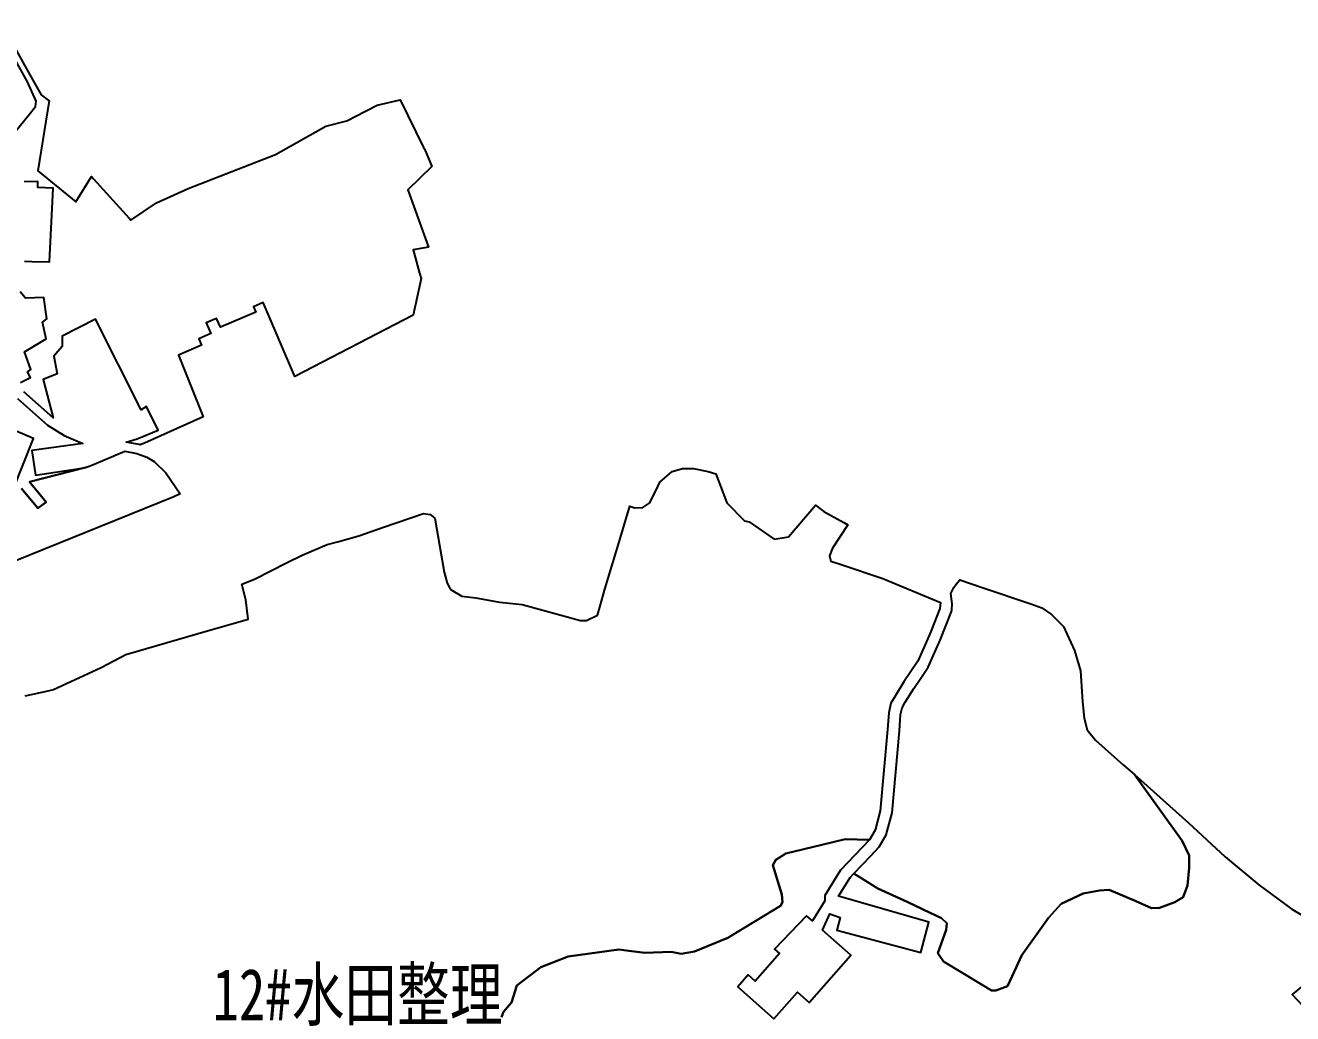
# Model space of a CAD drawing. Header units: millimetres. Extents: x 35444746 to 35449000, y 3482000 to 3488437.
# Drawn here: x 35445721.7 to 35446090.3, y 3485738.3 to 3486025.9 of the extents above; entities that cross this region are included whole.
import ezdxf
from ezdxf.enums import TextEntityAlignment as Align

# ---------------------------------------------------------------- set-up
doc = ezdxf.new("R2010")
doc.units = ezdxf.units.MM
for name, color, linetype, true_color in [('0203.02旱地整理', 9, 'Continuous', 0x808080), ('0204.01水田整理标注', 7, 'Continuous', 0xffffff), ('0204.02水田整理', 9, 'Continuous', 0x808080)]:
    doc.layers.add(name, color=color, linetype=linetype, true_color=true_color)
doc.styles.add('宋体', font='')
doc.styles.get('宋体').set_extended_font_data('SimSun')

msp = doc.modelspace()

# ---------------------------------------------------------------- linework, layer by layer
at = {"layer": '0203.02旱地整理', "color": 41}
for points in [[(35445715.068, 3486025.897), (35445723.088, 3486011.477), (35445726.342, 3486005.663), (35445728.373, 3486004.155), (35445728.634, 3486004.01), (35445725.422058, 3485983.557369), (35445736.420902, 3485974.502081), (35445740.990139, 3485981.923915), (35445741.615007, 3485981.233007), (35445751.960797, 3485969.793817), (35445752.455828, 3485969.24619), (35445759.90784, 3485974.296236), (35445769.128208, 3485978.424535), (35445794.543927, 3485988.321188), (35445809.153712, 3485996.596837), (35445815.230995, 3485998.133021), (35445820.68809, 3486000.950827), (35445824.08488, 3486002.704938), (35445830.77201, 3486004.199954), (35445837.548111, 3485990.391054), (35445837.787112, 3485989.992067), (35445839.999, 3485984.871), (35445832.978, 3485978.034), (35445839.002, 3485961.39), (35445834.579, 3485960.618), (35445836.426, 3485953.808), (35445836.842, 3485952.275), (35445834.532, 3485941.583), (35445800.168, 3485923.735), (35445790.895, 3485945.214), (35445788.09, 3485944.003), (35445788.761, 3485942.444), (35445778.484, 3485938.049), (35445777.382, 3485940.628), (35445774.383, 3485939.346), (35445775.728, 3485936.204), (35445772.19, 3485934.69), (35445772.987, 3485932.833), (35445766.255, 3485929.951), (35445773.497, 3485911.977), (35445756.357, 3485904.325), (35445755.096, 3485903.809), (35445754.84, 3485903.898), (35445751.056, 3485904.662), (35445754.252, 3485905.552), (35445760.34, 3485908.077), (35445757.01, 3485914.969), (35445755.43, 3485913.982), (35445742.197, 3485940.356), (35445732.432, 3485935.421), (35445732.444, 3485932.465), (35445730.017, 3485929.659), (35445731.003, 3485924.503), (35445726.907, 3485922.834), (35445729.837, 3485911.704), (35445721.329, 3485919.287)], [(35445715.068, 3486025.897), (35445723.088, 3486011.477), (35445726.342, 3486005.663), (35445728.373, 3486004.155), (35445728.634, 3486004.01), (35445725.422058, 3485983.557369), (35445736.420902, 3485974.502081), (35445740.990139, 3485981.923915), (35445741.615007, 3485981.233007), (35445751.960797, 3485969.793817), (35445752.455828, 3485969.24619), (35445759.90784, 3485974.296236), (35445769.128208, 3485978.424535), (35445794.543927, 3485988.321188), (35445809.153712, 3485996.596837), (35445815.230995, 3485998.133021), (35445820.68809, 3486000.950827), (35445824.08488, 3486002.704938), (35445830.77201, 3486004.199954), (35445837.548111, 3485990.391054), (35445837.787112, 3485989.992067), (35445839.999, 3485984.871), (35445832.978, 3485978.034), (35445839.002, 3485961.39), (35445834.579, 3485960.618), (35445836.426, 3485953.808), (35445836.842, 3485952.275), (35445834.532, 3485941.583), (35445800.168, 3485923.735), (35445790.895, 3485945.214), (35445788.09, 3485944.003), (35445788.761, 3485942.444), (35445778.484, 3485938.049), (35445777.382, 3485940.628), (35445774.383, 3485939.346), (35445775.728, 3485936.204), (35445772.19, 3485934.69), (35445772.987, 3485932.833), (35445766.255, 3485929.951), (35445773.497, 3485911.977), (35445756.357, 3485904.325), (35445755.096, 3485903.809), (35445754.84, 3485903.898), (35445751.056, 3485904.662), (35445754.252, 3485905.552), (35445760.34, 3485908.077), (35445757.01, 3485914.969), (35445755.43, 3485913.982), (35445742.197, 3485940.356), (35445732.432, 3485935.421), (35445732.444, 3485932.465), (35445730.017, 3485929.659), (35445731.003, 3485924.503), (35445726.907, 3485922.834), (35445729.837, 3485911.704), (35445721.329, 3485919.287)], [(35445715.82, 3485991.264), (35445722.815, 3486000), (35445724.654, 3486002.297), (35445724.887, 3486003.808), (35445722.332, 3486009.502), (35445715.484, 3486021.908)], [(35445715.82, 3485991.264), (35445722.815, 3486000), (35445724.654, 3486002.297), (35445724.887, 3486003.808), (35445722.332, 3486009.502), (35445715.484, 3486021.908)], [(35445721.468, 3485957.292), (35445723.603, 3485957.226), (35445728.727, 3485957.067), (35445729.883, 3485978.499), (35445725.336, 3485978.746), (35445725.376, 3485980.428), (35445721.408, 3485980.332)], [(35445721.468, 3485957.292), (35445723.603, 3485957.226), (35445728.727, 3485957.067), (35445729.883, 3485978.499), (35445725.336, 3485978.746), (35445725.376, 3485980.428), (35445721.408, 3485980.332)], [(35445720.314, 3485921.97), (35445723.205, 3485923.415), (35445722.352, 3485925.06), (35445723.356, 3485925.792), (35445721.516, 3485930.905), (35445727.845, 3485934.703), (35445726.718, 3485939.52), (35445727.966, 3485940.53), (35445727.161, 3485946.748), (35445721.748, 3485946.52), (35445720.236, 3485948.372)], [(35445720.314, 3485921.97), (35445723.205, 3485923.415), (35445722.352, 3485925.06), (35445723.356, 3485925.792), (35445721.516, 3485930.905), (35445727.845, 3485934.703), (35445726.718, 3485939.52), (35445727.966, 3485940.53), (35445727.161, 3485946.748), (35445721.748, 3485946.52), (35445720.236, 3485948.372)], [(35445719.503, 3485917.3), (35445728.219, 3485909.53), (35445733.085, 3485906.539), (35445738.449, 3485904.206), (35445723.613, 3485902.184), (35445724.706, 3485894.975), (35445737.57, 3485896.976), (35445739.289, 3485897.244), (35445722.948, 3485893.08), (35445723.372, 3485892.561), (35445727.78, 3485887.177), (35445725.414, 3485885.387), (35445720.658, 3485891.091)], [(35445719.503, 3485917.3), (35445728.219, 3485909.53), (35445733.085, 3485906.539), (35445738.449, 3485904.206), (35445723.613, 3485902.184), (35445724.706, 3485894.975), (35445737.57, 3485896.976), (35445739.289, 3485897.244), (35445722.948, 3485893.08), (35445723.372, 3485892.561), (35445727.78, 3485887.177), (35445725.414, 3485885.387), (35445720.658, 3485891.091)], [(35445718.300003, 3485891.03), (35445724.077094, 3485905.705283), (35445715.871574, 3485909.191449)], [(35445718.300003, 3485891.03), (35445724.077094, 3485905.705283), (35445715.871574, 3485909.191449)], [(35445720.658, 3485891.091), (35445725.414, 3485885.387), (35445727.78, 3485887.177), (35445723.372, 3485892.561), (35445722.948, 3485893.08), (35445739.289, 3485897.244), (35445741.064, 3485897.916), (35445750.645, 3485901.99), (35445754.129, 3485901.288), (35445757.061, 3485900.276), (35445759.177, 3485899.025), (35445762.559, 3485895.649), (35445766.744, 3485889.542), (35445764.897, 3485888.667), (35445709.98, 3485866.451)], [(35445720.658, 3485891.091), (35445725.414, 3485885.387), (35445727.78, 3485887.177), (35445723.372, 3485892.561), (35445722.948, 3485893.08), (35445739.289, 3485897.244), (35445741.064, 3485897.916), (35445750.645, 3485901.99), (35445754.129, 3485901.288), (35445757.061, 3485900.276), (35445759.177, 3485899.025), (35445762.559, 3485895.649), (35445766.744, 3485889.542), (35445764.897, 3485888.667), (35445709.98, 3485866.451)], [(35445860.218, 3485737.323), (35445860.784, 3485738.841), (35445863.161, 3485741.587), (35445864.726, 3485746.556), (35445871.694, 3485751.89), (35445879.612, 3485755), (35445894.374, 3485756.978), (35445898.074, 3485756.518), (35445901.913, 3485756.041), (35445909.622, 3485756.297), (35445912.495, 3485755.778), (35445916.368, 3485756.406), (35445926.06, 3485760.38), (35445941.383, 3485769.736), (35445941.993, 3485770.728), (35445941.76, 3485773.026), (35445939.11, 3485781.533), (35445940.049, 3485783.048), (35445942.9, 3485784.974), (35445953.345, 3485787.462), (35445960.226, 3485789.1), (35445967.276, 3485788.933), (35445958.848, 3485780.083), (35445954.274, 3485772.717), (35445954.22, 3485771.139), (35445950.692, 3485765.347), (35445948.97, 3485766.768), (35445939.622, 3485757.102), (35445941.084, 3485755.856), (35445933.986, 3485747.82), (35445931.991, 3485749.584), (35445928.924, 3485746.113), (35445939.44, 3485736.821), (35445946.344, 3485744.633), (35445949.755, 3485741.618), (35445961.874, 3485755.334), (35445953.626, 3485762.619), (35445955.691, 3485767.356), (35445958.721, 3485766.34), (35445957.712, 3485762.598), (35445982.216, 3485756.149), (35445984.48, 3485764.993), (35445958.25, 3485772.528), (35445961.613, 3485777.944), (35445962.684, 3485779.068), (35445969.68, 3485774.776), (35445978.232, 3485770.85), (35445984.862, 3485767.714), (35445988.197, 3485766.136), (35445989.721, 3485764.699), (35445989.58, 3485762.764), (35445987.13, 3485755.919), (35445988.768, 3485753.551), (35446000, 3485746.684), (35446002.714, 3485745.025), (35446003.95, 3485745.083), (35446007.398, 3485746.334), (35446008.736, 3485749.231), (35446011.547, 3485755.318), (35446019.282, 3485766.246), (35446023.01, 3485770.261), (35446029.356, 3485773.317), (35446034.182, 3485774.159), (35446036.949, 3485774.409), (35446044.503, 3485771.188), (35446049.284, 3485769.071), (35446051.622, 3485769.078), (35446056.026, 3485770.744), (35446058.503, 3485772.268), (35446059.746, 3485775.579), (35446060.193, 3485780.788), (35446060.226, 3485784.347), (35446058.165, 3485788.62), (35446044.297, 3485807.878), (35446060.028, 3485793.857), (35446070.716, 3485783.987), (35446080.491, 3485775.852), (35446090.1, 3485768.743), (35446090.279, 3485768.611), (35446101.352, 3485762.081)], [(35445860.218, 3485737.323), (35445860.784, 3485738.841), (35445863.161, 3485741.587), (35445864.726, 3485746.556), (35445871.694, 3485751.89), (35445879.612, 3485755), (35445894.374, 3485756.978), (35445898.074, 3485756.518), (35445901.913, 3485756.041), (35445909.622, 3485756.297), (35445912.495, 3485755.778), (35445916.368, 3485756.406), (35445926.06, 3485760.38), (35445941.383, 3485769.736), (35445941.993, 3485770.728), (35445941.76, 3485773.026), (35445939.11, 3485781.533), (35445940.049, 3485783.048), (35445942.9, 3485784.974), (35445953.345, 3485787.462), (35445960.226, 3485789.1), (35445967.276, 3485788.933), (35445958.848, 3485780.083), (35445954.274, 3485772.717), (35445954.22, 3485771.139), (35445950.692, 3485765.347), (35445948.97, 3485766.768), (35445939.622, 3485757.102), (35445941.084, 3485755.856), (35445933.986, 3485747.82), (35445931.991, 3485749.584), (35445928.924, 3485746.113), (35445939.44, 3485736.821), (35445946.344, 3485744.633), (35445949.755, 3485741.618), (35445961.874, 3485755.334), (35445953.626, 3485762.619), (35445955.691, 3485767.356), (35445958.721, 3485766.34), (35445957.712, 3485762.598), (35445982.216, 3485756.149), (35445984.48, 3485764.993), (35445958.25, 3485772.528), (35445961.613, 3485777.944), (35445962.684, 3485779.068), (35445969.68, 3485774.776), (35445978.232, 3485770.85), (35445984.862, 3485767.714), (35445988.197, 3485766.136), (35445989.721, 3485764.699), (35445989.58, 3485762.764), (35445987.13, 3485755.919), (35445988.768, 3485753.551), (35446000, 3485746.684), (35446002.714, 3485745.025), (35446003.95, 3485745.083), (35446007.398, 3485746.334), (35446008.736, 3485749.231), (35446011.547, 3485755.318), (35446019.282, 3485766.246), (35446023.01, 3485770.261), (35446029.356, 3485773.317), (35446034.182, 3485774.159), (35446036.949, 3485774.409), (35446044.503, 3485771.188), (35446049.284, 3485769.071), (35446051.622, 3485769.078), (35446056.026, 3485770.744), (35446058.503, 3485772.268), (35446059.746, 3485775.579), (35446060.193, 3485780.788), (35446060.226, 3485784.347), (35446058.165, 3485788.62), (35446044.297, 3485807.878), (35446060.028, 3485793.857), (35446070.716, 3485783.987), (35446080.491, 3485775.852), (35446090.1, 3485768.743), (35446090.279, 3485768.611), (35446101.352, 3485762.081)], [(35446100.276, 3485752.203), (35446090.193, 3485743.928), (35446094.702, 3485739.099)], [(35446100.276, 3485752.203), (35446090.193, 3485743.928), (35446094.702, 3485739.099)]]:
    msp.add_lwpolyline(points, dxfattribs=at)
at = {"layer": '0204.02水田整理', "color": 51}
msp.add_lwpolyline([(35445721.696, 3485830.809), (35445728.414, 3485832.288), (35445729.948, 3485832.625), (35445743.797, 3485839.055), (35445750.931, 3485842.829), (35445772.053, 3485848.977), (35445786.563, 3485853.091), (35445785.887, 3485858.778), (35445784.739, 3485863.288), (35445788.44, 3485864.747), (35445797.742, 3485869.46), (35445802.247, 3485871.743), (35445809.495, 3485874.796), (35445812.494, 3485875.63), (35445818.714, 3485877.36), (35445825.953, 3485879.848), (35445837.549, 3485883.835), (35445839.526, 3485883.579), (35445840.795, 3485882.515), (35445843.54, 3485866.787), (35445844.425, 3485863.618), (35445845.098, 3485862.318), (35445845.555, 3485861.613), (35445848.679, 3485859.829), (35445852.749, 3485859.315), (35445859.606, 3485858.068), (35445864.414, 3485857.588), (35445866.238, 3485857.406), (35445883.211, 3485852.745), (35445884.955, 3485852.724), (35445888.114, 3485854.314), (35445888.79, 3485856.646), (35445890.297, 3485861.846), (35445894.242, 3485874.901), (35445897.581, 3485885.951), (35445899.02, 3485885.536), (35445901.337, 3485885.624), (35445903.321, 3485886.989), (35445905.677, 3485891.742), (35445906.286, 3485892.97), (35445909.912, 3485896.05), (35445912.834, 3485896.987), (35445916.038, 3485896.924), (35445920.306, 3485896.064), (35445922.59, 3485895.362), (35445925.759, 3485886.961), (35445930.944, 3485881.731), (35445932.273, 3485881.474), (35445939.497, 3485876.419), (35445943.667, 3485877.062), (35445951.552, 3485886.28), (35445953.977, 3485884.395), (35445959.759, 3485881.264), (35445960.982, 3485880.531), (35445956.482, 3485873.756), (35445955.647, 3485871.572), (35445956.046, 3485869.973), (35445959.015, 3485868.985), (35445971.156, 3485864.946), (35445987.878, 3485857.931), (35445987.709, 3485856.178), (35445985.281, 3485849.973), (35445984.64, 3485848.334), (35445981.321, 3485840.85), (35445977.225, 3485834.848), (35445974.692, 3485830.708), (35445973.475, 3485828.638), (35445972.846, 3485825.866), (35445972.517, 3485820.968), (35445970.406, 3485797.381), (35445968.897, 3485791.712), (35445967.276, 3485788.933), (35445960.226, 3485789.1), (35445953.345, 3485787.462), (35445942.9, 3485784.974), (35445940.049, 3485783.048), (35445939.11, 3485781.533), (35445941.76, 3485773.026), (35445941.993, 3485770.728), (35445941.383, 3485769.736), (35445926.06, 3485760.38), (35445916.368, 3485756.406), (35445912.495, 3485755.778), (35445909.622, 3485756.297), (35445901.913, 3485756.041), (35445898.074, 3485756.518), (35445894.374, 3485756.978), (35445879.612, 3485755), (35445871.694, 3485751.89), (35445864.726, 3485746.556), (35445863.161, 3485741.587), (35445860.784, 3485738.841), (35445860.218, 3485737.323)], dxfattribs=at)
msp.add_lwpolyline([(35446044.297, 3485807.878), (35446058.165, 3485788.62), (35446060.226, 3485784.347), (35446060.193, 3485780.788), (35446059.746, 3485775.579), (35446058.503, 3485772.268), (35446056.026, 3485770.744), (35446051.622, 3485769.078), (35446049.284, 3485769.071), (35446044.503, 3485771.188), (35446036.949, 3485774.409), (35446034.182, 3485774.159), (35446029.356, 3485773.317), (35446023.01, 3485770.261), (35446019.282, 3485766.246), (35446011.547, 3485755.318), (35446008.736, 3485749.231), (35446007.398, 3485746.334), (35446003.95, 3485745.083), (35446002.714, 3485745.025), (35446000, 3485746.684), (35445988.768, 3485753.551), (35445987.13, 3485755.919), (35445989.58, 3485762.764), (35445989.721, 3485764.699), (35445988.197, 3485766.136), (35445984.862, 3485767.714), (35445978.232, 3485770.85), (35445969.68, 3485774.776), (35445962.684, 3485779.068), (35445967.647, 3485784.28), (35445970.075, 3485786.83), (35445972.136, 3485790.365), (35445973.842, 3485796.774), (35445975.98, 3485820.658), (35445976.291, 3485825.363), (35445976.74, 3485827.345), (35445977.668, 3485828.924), (35445980.14, 3485832.963), (35445982.398, 3485836.271), (35445984.365, 3485839.155), (35445987.844, 3485846.998), (35445991.117, 3485855.364), (35445991.163, 3485855.84), (35445991.332, 3485857.598), (35445990.925, 3485860.536), (35445991.737, 3485862.305), (35445992.441, 3485863.284), (35445993.544, 3485864.556), (35446000, 3485862.292), (35446014.146, 3485857.548), (35446017.376, 3485856.382), (35446020.198, 3485854.495), (35446023.686, 3485850.96), (35446026.902, 3485844.037), (35446028.654, 3485838.05), (35446029.218, 3485829.086), (35446029.678, 3485824.347), (35446030.549, 3485820.933), (35446033.002, 3485817.87), (35446041.167, 3485810.668)], close=True, dxfattribs=at)

# ---------------------------------------------------------------- texts
at = {"layer": '0204.01水田整理标注', "color": 51, "style": '宋体', "width": 0.75}
msp.add_text('12#水田整理', height=15, dxfattribs=at).set_placement((35445818.375831, 3485744.18802, -2182.379232), align=Align.MIDDLE)

doc.saveas('drawing.dxf')
